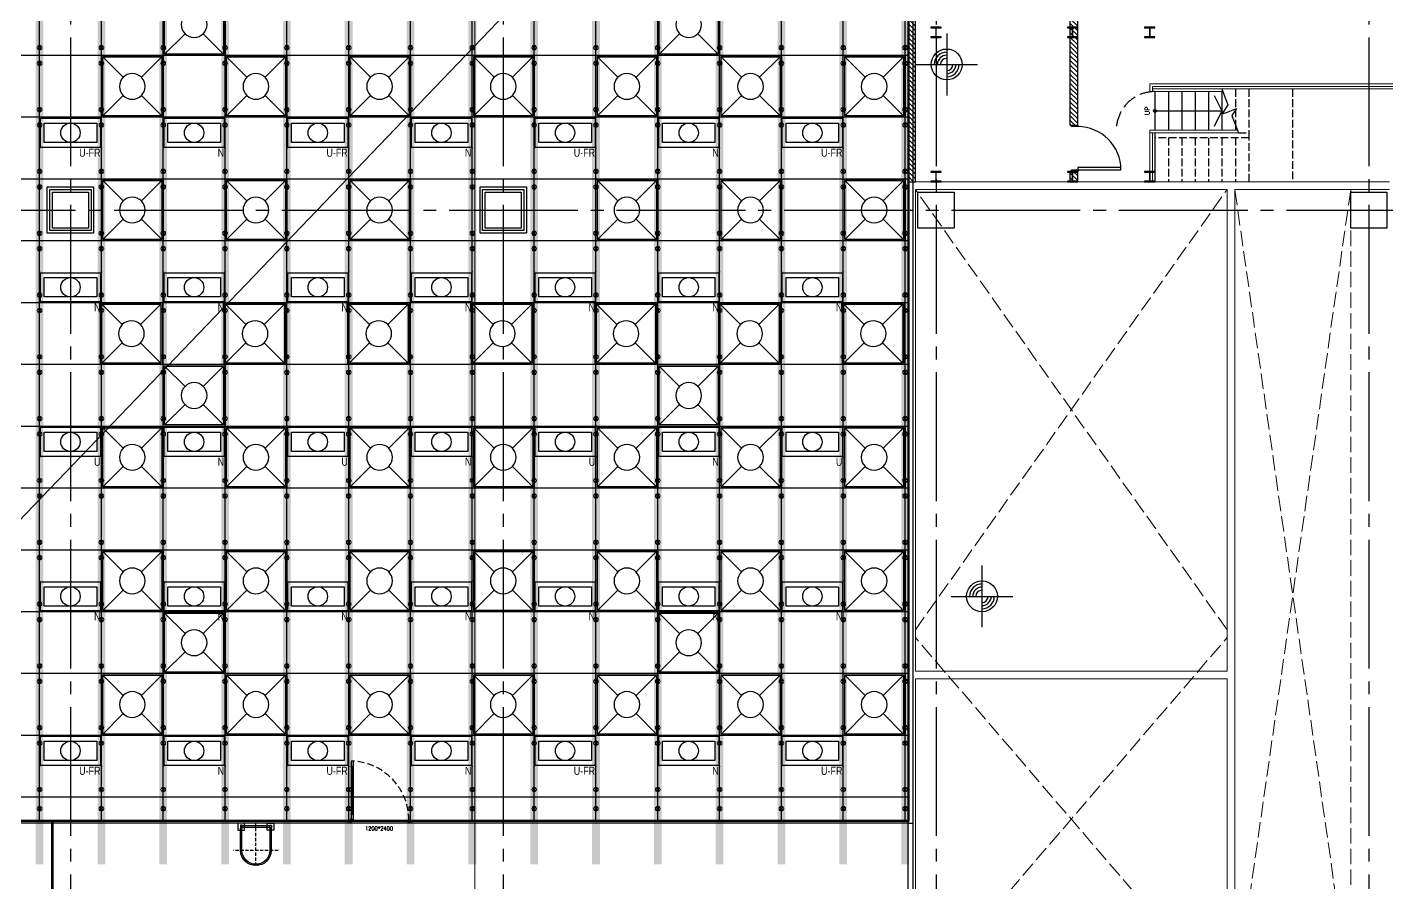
# Model space of a CAD drawing. Header units: millimetres. Extents: x -17313 to 27370, y -1010 to 13584.
# Drawn here: x 15036 to 17675, y 194 to 1855 of the extents above; entities that cross this region are included whole.
import ezdxf
from ezdxf.enums import TextEntityAlignment as Align

# ---------------------------------------------------------------- set-up
doc = ezdxf.new("R2010")
doc.units = ezdxf.units.MM
doc.header["$LTSCALE"] = 100
for name, pattern in [('188K-SM-03-F10-ARCH-PA-Y2257103$0$18P6-SM-03-C40-ARCH-PA-Y2211058$0$DASHED', [19.05, 12.7, -6.35]), ('188K-SM-03-F10-ARCH-PA-Y2257103$0$AP5A-SM-03-F20-ARCH-PA-Y2230801+Y2230803$0$ALL-PA-TXT-Y2221201$0$DASHED', [19.05, 12.7, -6.35]), ('X-S-FAB-L10$0$COL-CEN-LIN', [3.25, 2.5, -0.25, 0.25, -0.25]), ('X-S-FAB-L10$0$HIDDEN', [0.4, 0.3, -0.1])]:
    doc.linetypes.add(name, pattern=pattern)
for name, color, linetype in [('0-XREF', 7, 'Continuous'), ('188K-SM-03-F10-ARCH-CEIL-Y2257103$0$K-CEIL-4.2', 8, 'Continuous'), ('188K-SM-03-F10-ARCH-CEIL-Y2257103$0$K-CEIL-4.2-AREA', 8, 'Continuous'), ('188K-SM-03-F10-ARCH-CEIL-Y2257103$0$K-鋼構', 121, 'Continuous'), ('188K-SM-03-F10-ARCH-PA-Y2257103$0$K-Divider-7.5', 53, 'Continuous'), ('188K-SM-03-F10-ARCH-PA-Y2257103$0$K-Door', 53, 'Continuous'), ('188K-SM-03-F10-ARCH-PA-Y2257103$0$K-P-LAD-420', 53, 'Continuous'), ('188K-SM-03-F10-ARCH-PA-Y2257103$0$K-P1S-4.2-單抗', 53, 'Continuous'), ('188K-SM-03-F10-ARCH-PA-Y2257103$0$K-岩棉 2hr 7.5-單抗', 53, 'Continuous'), ('188K-SM-03-F10-ARCH-PA-Y2257103$0$K-岩棉 2hr 7.5-非抗', 53, 'Continuous'), ('188K-SM-06-F10-ELEC-LIGHT-Y2257103$0$E-LIGHT(W)-N', 8, 'Continuous'), ('188K-SM-06-F10-ELEC-LIGHT-Y2257103$0$E-LIGHT(W)-U FR', 8, 'Continuous'), ('188K-SM-06-F10-ELEC-LIGHT-Y2257103$0$E-LIGHT(W)-U XLPE', 8, 'Continuous'), ('188K-SM-06-F10-HVAC-FFU-Y2257103$0$AC-FFU-ULPA', 4, 'Continuous'), ('X-S-FAB-L10$0$0-arr', 8, 'Continuous'), ('X-S-FAB-L10$0$0-DIM-INT', 8, 'Continuous'), ('X-S-FAB-L10$0$0-DIM-TXT', 8, 'Continuous'), ('X-S-FAB-L10$0$12', 8, 'Continuous'), ('X-S-FAB-L10$0$A-WALL-IN', 8, 'Continuous'), ('X-S-FAB-L10$0$BLOCK', 8, 'Continuous'), ('X-S-FAB-L10$0$CCL', 8, 'X-S-FAB-L10$0$COL-CEN-LIN'), ('X-S-FAB-L10$0$COL-S', 8, 'Continuous'), ('X-S-FAB-L10$0$DW_Frame', 8, 'Continuous'), ('X-S-FAB-L10$0$HID', 8, 'X-S-FAB-L10$0$HIDDEN'), ('X-S-FAB-L10$0$HR', 8, 'Continuous'), ('X-S-FAB-L10$0$OPEN', 8, 'Continuous'), ('X-S-FAB-L10$0$S-FNDN', 8, 'Continuous'), ('X-S-FAB-L10$0$S-鋼柱', 1, 'Continuous'), ('X-S-FAB-L10$0$ST', 8, 'Continuous'), ('X-S-FAB-L10$0$TXT', 8, 'Continuous'), ('X-S-FAB-L10$0$WALL_188K_IN', 8, 'Continuous')]:
    doc.layers.add(name, color=color, linetype=linetype)
doc.layers.add('188K-SM-03-F10-ARCH-CEIL-Y2257103$0$K-吊點-標準', color=8, linetype='Continuous', lineweight=9)
doc.layers.add('188K-SM-06-F10-ELEC-LIGHT-Y2257103$0$Defpoints-CAS', color=8, linetype='Continuous', plot=False)
doc.styles.add('188K-SM-03-F10-ARCH-PA-Y2257103$0$AP5A-SM-03-F20-ARCH-PA-Y2230801+Y2230803$0$ALL-PA-TXT-Y2221201$0$Standard', font='txt.shx', dxfattribs={"bigfont": 'chineset.shx'})
doc.styles.add('188K-SM-06-F10-ELEC-LIGHT-Y2257103$0$Standard', font='arial.ttf')
doc.styles.add('X-S-FAB-L10$0$CHINA', font='simplex.shx', dxfattribs={"width": 0.75, "bigfont": 'chineset.shx'})
doc.styles.add('X-S-FAB-L10$0$Standard', font='', dxfattribs={"width": 0.8})
doc.styles.add('X-S-FAB-L10$0$TG_NOTE_TEXT', font='simplex.shx', dxfattribs={"width": 0.75, "bigfont": 'chineset.shx'})
doc.styles.get('X-S-FAB-L10$0$Standard').set_extended_font_data('Microsoft JhengHei')

# ---------------------------------------------------------------- blocks, each defined once
blk = doc.blocks.new('188K-SM-06-F10-HVAC-FFU-Y2257103$0$H-FU-U-12x12')
for p, q in [((423, 777), (28, 1172)), ((777, 777), (1172, 1172)), ((28, 28), (423, 423)), ((1172, 28), (777, 423))]:
    blk.add_line(p, q)
blk.add_lwpolyline([(1172, 28), (1172, 1172), (28, 1172), (28, 28)], close=True)
blk.add_circle((600, 600), 250)
at = {"layer": 'DefPoints'}
blk.add_lwpolyline([(1200, 1200), (0, 1200), (0, 0), (1200, 0)], close=True, dxfattribs=at)
blk = doc.blocks.new('188K-SM-06-F10-HVAC-FFU-Y2257103')
at = {"layer": '188K-SM-06-F10-HVAC-FFU-Y2257103$0$AC-FFU-ULPA', "xscale": -0.09999999999999432, "yscale": 0.09999999999999432, "zscale": 0.09999999999999432}
for p in [(15420, 1800), (16380, 1800), (15300, 1680), (15540, 1680), (15780, 1680), (16020, 1680), (16260, 1680), (16500, 1680), (16740, 1680), (15300, 1440), (15540, 1440), (15780, 1440), (16260, 1440), (16500, 1440), (16740, 1440), (15298.3, 1200), (15538.3, 1200), (15778.3, 1200), (16018.3, 1200), (16258.3, 1200), (16498.3, 1200), (16738.3, 1200), (15420, 1080), (16380, 1080), (15300, 960), (15540, 960), (15780, 960), (16020, 960), (16260, 960), (16500, 960), (16740, 960), (15300, 720), (15540, 720), (15780, 720), (16020, 720), (16260, 720), (16500, 720), (16740, 720), (15420, 600), (16380, 600), (15300, 480), (15540, 480), (15780, 480), (16020, 480), (16260, 480), (16500, 480), (16740, 480)]:
    blk.add_blockref('188K-SM-06-F10-HVAC-FFU-Y2257103$0$H-FU-U-12x12', p, dxfattribs=at)
blk = doc.blocks.new('X-S-FAB-L10$0$FAB2-L05')
at = {"layer": 'X-S-FAB-L10$0$CCL'}
for p, q in [((-11040, 11005), (-11040, 0)), ((-10200, 11005), (-10200, 0)), ((-9360, 11005), (-9360, 0)), ((-8520, 11005), (-8520, 0)), ((-26880, 2220), (1210, 2220))]:
    blk.add_line(p, q, dxfattribs=at)
at = {"layer": 'X-S-FAB-L10$0$COL-S'}
for points in [[(-11075, 2255), (-11005, 2255), (-11005, 2185), (-11075, 2185)], [(-10235, 2255), (-10165, 2255), (-10165, 2185), (-10235, 2185)], [(-9395, 2255), (-9325, 2255), (-9325, 2185), (-9395, 2185)], [(-8555, 2255), (-8485, 2255), (-8485, 2185), (-8555, 2185)]]:
    blk.add_lwpolyline(points, close=True, dxfattribs=at)
blk = doc.blocks.new('X-S-FAB-L10')
at = {"layer": 'X-S-FAB-L10$0$WALL_188K_IN'}
h = blk.add_hatch(dxfattribs=at)
h.set_pattern_fill('LINE', color=256, scale=2, angle=135)
h.set_pattern_definition([(135, (16760, 1946.6165), (-4.49013, -4.49013), [])])
h.paths.add_polyline_path([(16760, 1555), (16760, 2045), (16745, 2045), (16745, 1555)])
h = blk.add_hatch(dxfattribs=at)
h.set_pattern_fill('LINE', color=256, scale=2, angle=135)
h.set_pattern_definition([(135, (17075, 1946.6165), (-4.49013, -4.49013), [])])
h.paths.add_polyline_path([(17075, 1665), (17075, 2045), (17060, 2045), (17060, 1665)])
h = blk.add_hatch(dxfattribs=at)
h.set_pattern_fill('LINE', color=256, scale=2, angle=135)
h.set_pattern_definition([(135, (17075, 1476.6165), (-4.49013, -4.49013), [])])
h.paths.add_polyline_path([(17075, 1555), (17075, 1575), (17060, 1575), (17060, 1555)])
for p, q in [((17060, 1665), (17075, 1665)), ((17060, 1575), (17075, 1575))]:
    blk.add_line(p, q)
blk.add_lwpolyline([(17355, 1735), (17366.676, 1704.012), (17355.658, 1686.715), (17363.522, 1689.678), (17382.933, 1696.992), (17374.441, 1683.45, 0.2342564), (17374.438, 1683.415), (17387.029, 1650)], format="xyb")
blk.add_lwpolyline([(17075, 1578), (17159, 1578), (17159, 1582.375), (17075, 1582.375)], close=True)
blk.add_arc((17075, 1578), 84, 0, 90)
at = {"layer": 'DefPoints'}
blk.add_lwpolyline([(16745, -35), (15995, -35), (15995, 35), (15925, 35), (15925, -35), (15155, -35), (15155, 35), (15085, 35), (15085, -35), (15155, -35), (15155, -250), (13920, -250), (19914.055, 6000), (21180, 7320), (21180, 5520), (23465, 5520), (23485, 3587.5), (24315, 3587.5), (24315, 1870), (17075, 1870), (17075, 2060), (16745, 2060), (16745, -21.034)], close=True, dxfattribs=at)
at = {"layer": 'X-S-FAB-L10$0$0-arr'}
for p, q in [((17340, 1722.5), (17355, 1692.5)), ((17355, 1692.5), (17340, 1662.5))]:
    blk.add_line(p, q, dxfattribs=at)
blk.add_circle((17225, 1692.5), 3, dxfattribs=at)
at = {"layer": 'X-S-FAB-L10$0$0-DIM-INT'}
for p, q in [((16820.742, 1842.652), (16820.742, 1722.652)), ((16760.742, 1782.652), (16880.742, 1782.652)), ((16889.179, 810), (16889.179, 690)), ((16829.179, 750), (16949.179, 750))]:
    blk.add_line(p, q, dxfattribs=at)
for centre in [(16820.742, 1782.652), (16889.179, 750)]:
    blk.add_circle(centre, 30, dxfattribs=at)
for centre, radius, start, end in [((16820.742, 1782.652), 24, 90, 180), ((16820.742, 1782.652), 18, 90, 180), ((16820.742, 1782.652), 12, 90, 180), ((16820.742, 1782.652), 24, 270, 0), ((16820.742, 1782.652), 18, 270, 0), ((16820.742, 1782.652), 12, 270, 0), ((16889.179, 750), 24, 90, 180), ((16889.179, 750), 18, 90, 180), ((16889.179, 750), 12, 90, 180), ((16889.179, 750), 24, 270, 0), ((16889.179, 750), 18, 270, 0), ((16889.179, 750), 12, 270, 0)]:
    blk.add_arc(centre, radius, start, end, dxfattribs=at)
at = {"layer": 'X-S-FAB-L10$0$12'}
blk.add_line((17225, 1692.5), (17355, 1692.5), dxfattribs=at)
at = {"layer": 'X-S-FAB-L10$0$A-WALL-IN', "lineweight": 0}
for p, q in [((16745, 1555), (16760, 1555)), ((16745, 1555), (16745, -44)), ((17680, 1555), (16760, 1555)), ((16760, 605), (16760, 1540)), ((16760, 1540), (17365, 1540)), ((17365, 1540), (17365, 605)), ((17380, -44), (17380, 1540)), ((17380, 1540), (17680, 1540)), ((17365, 605), (16760, 605)), ((16760, -44), (16760, 590)), ((16760, 590), (17365, 590)), ((17365, 590), (17365, -44))]:
    blk.add_line(p, q, dxfattribs=at)
at = {"layer": 'X-S-FAB-L10$0$COL-S'}
for p, q in [((15085, 1535), (15155, 1535)), ((15085, 1465), (15085, 1535)), ((15155, 1535), (15155, 1465)), ((15925, 1535), (15995, 1535)), ((15925, 1465), (15925, 1535)), ((15995, 1535), (15995, 1465)), ((16765, 1535), (16835, 1535)), ((16765, 1465), (16765, 1535)), ((16835, 1535), (16835, 1465)), ((17605, 1535), (17675, 1535)), ((17605, 1465), (17605, 1535)), ((17675, 1535), (17675, 1465)), ((15155, 1465), (15085, 1465)), ((15995, 1465), (15925, 1465)), ((16835, 1465), (16765, 1465)), ((17675, 1465), (17605, 1465))]:
    blk.add_line(p, q, dxfattribs=at)
at = {"layer": 'X-S-FAB-L10$0$DW_Frame'}
for points in [[(17075, 1665), (17075, 1662), (17063, 1662), (17063, 1665)], [(17063, 1575), (17063, 1578), (17075, 1578), (17075, 1575)]]:
    blk.add_lwpolyline(points, dxfattribs=at)
at = {"layer": 'X-S-FAB-L10$0$HID'}
blk.add_arc((17225, 1655), 75, 90, 180, dxfattribs=at)
at = {"layer": 'X-S-FAB-L10$0$HR', "lineweight": 0}
for p, q in [((17215, 1745), (20975, 1745)), ((17215, 1730), (17215, 1745)), ((17215, 1730), (17356.884, 1730)), ((17220, 1740), (20975, 1740)), ((17220, 1730), (17220, 1740)), ((17220, 1735), (17355, 1735)), ((17385.145, 1655), (17215, 1655)), ((17215, 1655), (17215, 1555)), ((17387.029, 1650), (17215, 1650)), ((17220, 1650), (17220, 1555))]:
    blk.add_line(p, q, dxfattribs=at)
at = {"layer": 'X-S-FAB-L10$0$OPEN', "linetype": 'X-S-FAB-L10$0$HIDDEN', "lineweight": 0}
for p, q in [((16760, 685), (17365, 1540)), ((17365, 685), (16760, 1540)), ((17380, -35), (17380, 1540)), ((17380, 1540), (17605, 1540)), ((17380, -35), (17605, 1540)), ((17605, -35), (17380, 1540)), ((17605, 1540), (17605, -35)), ((16760, -35), (17365, 670)), ((17365, -35), (16760, 670))]:
    blk.add_line(p, q, dxfattribs=at)
at = {"layer": 'X-S-FAB-L10$0$S-FNDN', "lineweight": 0, "flags": 128}
blk.add_lwpolyline([(11070, 4530), (11935, 4530), (11935, -55), (12665, -55), (12665, -270), (15175, -270), (15175, -55), (15905, -55), (15905, 4530), (16672.5, 4530), (16672.5, 5003), (15905, 5003), (15905, 9055), (11935, 9055), (11935, 5003), (11070, 5003)], close=True, dxfattribs=at)
at = {"layer": 'X-S-FAB-L10$0$S-鋼柱'}
for p, q in [((16810, 1855), (16790, 1855)), ((16790, 1855), (16790, 1853.8)), ((16790, 1853.8), (16798.8, 1853.8)), ((16799.6, 1853), (16799.6, 1837)), ((16800.4, 1837), (16800.4, 1853)), ((16801.2, 1853.8), (16810, 1853.8)), ((16810, 1853.8), (16810, 1855)), ((17075, 1855), (17055, 1855)), ((17055, 1855), (17055, 1853.8)), ((17055, 1853.8), (17063.8, 1853.8)), ((17064.6, 1853), (17064.6, 1837)), ((17065.4, 1837), (17065.4, 1853)), ((17066.2, 1853.8), (17075, 1853.8)), ((17075, 1853.8), (17075, 1855)), ((17225, 1855), (17205, 1855)), ((17205, 1855), (17205, 1853.8)), ((17205, 1853.8), (17213.8, 1853.8)), ((17214.6, 1853), (17214.6, 1837)), ((17215.4, 1837), (17215.4, 1853)), ((17216.2, 1853.8), (17225, 1853.8)), ((17225, 1853.8), (17225, 1855)), ((16798.8, 1836.2), (16790, 1836.2)), ((16790, 1836.2), (16790, 1835)), ((16790, 1835), (16810, 1835)), ((16810, 1836.2), (16801.2, 1836.2)), ((16810, 1835), (16810, 1836.2)), ((17063.8, 1836.2), (17055, 1836.2)), ((17055, 1836.2), (17055, 1835)), ((17055, 1835), (17075, 1835)), ((17075, 1836.2), (17066.2, 1836.2)), ((17075, 1835), (17075, 1836.2)), ((17213.8, 1836.2), (17205, 1836.2)), ((17205, 1836.2), (17205, 1835)), ((17205, 1835), (17225, 1835)), ((17225, 1836.2), (17216.2, 1836.2)), ((17225, 1835), (17225, 1836.2)), ((16810, 1575), (16790, 1575)), ((16790, 1575), (16790, 1573.8)), ((16790, 1573.8), (16798.8, 1573.8)), ((16799.6, 1573), (16799.6, 1557)), ((16800.4, 1557), (16800.4, 1573)), ((16801.2, 1573.8), (16810, 1573.8)), ((16810, 1573.8), (16810, 1575)), ((17075, 1575), (17055, 1575)), ((17055, 1575), (17055, 1573.8)), ((17055, 1573.8), (17063.8, 1573.8)), ((17064.6, 1573), (17064.6, 1557)), ((17065.4, 1557), (17065.4, 1573)), ((17066.2, 1573.8), (17075, 1573.8)), ((17075, 1573.8), (17075, 1575)), ((17225, 1575), (17205, 1575)), ((17205, 1575), (17205, 1573.8)), ((17205, 1573.8), (17213.8, 1573.8)), ((17214.6, 1573), (17214.6, 1557)), ((17215.4, 1557), (17215.4, 1573)), ((17216.2, 1573.8), (17225, 1573.8)), ((17225, 1573.8), (17225, 1575)), ((16798.8, 1556.2), (16790, 1556.2)), ((16790, 1556.2), (16790, 1555)), ((16790, 1555), (16810, 1555)), ((16810, 1556.2), (16801.2, 1556.2)), ((16810, 1555), (16810, 1556.2)), ((17063.8, 1556.2), (17055, 1556.2)), ((17055, 1556.2), (17055, 1555)), ((17055, 1555), (17075, 1555)), ((17075, 1556.2), (17066.2, 1556.2)), ((17075, 1555), (17075, 1556.2)), ((17213.8, 1556.2), (17205, 1556.2)), ((17205, 1556.2), (17205, 1555)), ((17205, 1555), (17225, 1555)), ((17225, 1556.2), (17216.2, 1556.2)), ((17225, 1555), (17225, 1556.2))]:
    blk.add_line(p, q, dxfattribs=at)
for centre, start, end in [((16798.8, 1853), 360, 90), ((16801.2, 1853), 90, 180), ((17063.8, 1853), 360, 90), ((17066.2, 1853), 90, 180), ((17213.8, 1853), 360, 90), ((17216.2, 1853), 90, 180), ((16798.8, 1837), 270, 0), ((16801.2, 1837), 180, 270), ((17063.8, 1837), 270, 0), ((17066.2, 1837), 180, 270), ((17213.8, 1837), 270, 0), ((17216.2, 1837), 180, 270), ((16798.8, 1573), 360, 90), ((16801.2, 1573), 90, 180), ((17063.8, 1573), 360, 90), ((17066.2, 1573), 90, 180), ((17213.8, 1573), 360, 90), ((17216.2, 1573), 90, 180), ((16798.8, 1557), 270, 0), ((16801.2, 1557), 180, 270), ((17063.8, 1557), 270, 0), ((17066.2, 1557), 180, 270), ((17213.8, 1557), 270, 0), ((17216.2, 1557), 180, 270)]:
    blk.add_arc(centre, 0.8, start, end, dxfattribs=at)
at = {"layer": 'X-S-FAB-L10$0$ST'}
for p, q in [((17225, 1730), (17225, 1655)), ((17251, 1730), (17251, 1655)), ((17277, 1730), (17277, 1655)), ((17303, 1730), (17303, 1655)), ((17329, 1730), (17329, 1655)), ((17355, 1730), (17355, 1655)), ((17381, 1666), (17381, 1655)), ((17225, 1650), (17225, 1555))]:
    blk.add_line(p, q, dxfattribs=at)
at = {"layer": 'X-S-FAB-L10$0$ST', "lineweight": 0}
blk.add_line((17355, 1735), (20965, 1735), dxfattribs=at)
at = {"layer": 'X-S-FAB-L10$0$ST', "linetype": 'X-S-FAB-L10$0$HIDDEN', "ltscale": 0.5}
for p, q in [((17381, 1735), (17381, 1666)), ((17407, 1735), (17407, 1650)), ((17492, 1735), (17492, 1555)), ((17407, 1640), (17225, 1640)), ((17225, 1640), (17225, 1555)), ((17251, 1640), (17251, 1555)), ((17277, 1640), (17277, 1555)), ((17303, 1640), (17303, 1555)), ((17329, 1640), (17329, 1555)), ((17355, 1640), (17355, 1555)), ((17381, 1640), (17381, 1555)), ((17387.029, 1650), (17407, 1650)), ((17407, 1650), (17407, 1555))]:
    blk.add_line(p, q, dxfattribs=at)
at = {"layer": 'X-S-FAB-L10$0$WALL_188K_IN'}
for points in [[(16760, 1555), (16760, 2045), (16745, 2045), (16745, 1555)], [(17075, 1665), (17075, 2045), (17060, 2045), (17060, 1665)], [(17075, 1555), (17075, 1575), (17060, 1575), (17060, 1555)]]:
    blk.add_lwpolyline(points, close=True, dxfattribs=at)
at = {"layer": 'X-S-FAB-L10$0$BLOCK'}
blk.add_blockref('X-S-FAB-L10$0$FAB2-L05', (26160, -720), dxfattribs=at)
at = {"style": 'X-S-FAB-L10$0$TG_NOTE_TEXT', "width": 0.5, "flags": 1}
for p in [(7463.301, 9020), (18268.251, 8649), (11197.77, 4800.167), (16485.801, 4800.167), (25420.27, 2635), (13360, 320.001, 0), (7463.301, -33.333)]:
    blk.add_attdef('WH', text='', height=20, dxfattribs=at).set_placement(p, align=Align.BOTTOM_LEFT)
at = {"width": 0.5}
for style, p in [('X-S-FAB-L10$0$TG_NOTE_TEXT', (7585, 9020)), ('X-S-FAB-L10$0$TG_NOTE_TEXT', (18389.95, 8649)), ('X-S-FAB-L10$0$TG_NOTE_TEXT', (11117.5, 4813.5)), ('X-S-FAB-L10$0$TG_NOTE_TEXT', (16607.5, 4813.5)), ('X-S-FAB-L10$0$TG_NOTE_TEXT', (25350, 2635)), ('X-S-FAB-L10$0$Standard', (13129.375, 325.001, 0)), ('X-S-FAB-L10$0$TG_NOTE_TEXT', (7585, -20))]:
    blk.add_attdef('DESC', text='', height=10, dxfattribs=dict(at, style=style)).set_placement(p, align=Align.BOTTOM_LEFT)
for tag, style, p in [('TYPE', 'X-S-FAB-L10$0$TG_NOTE_TEXT', (7619.286, 9020)), ('NO', 'X-S-FAB-L10$0$TG_NOTE_TEXT', (7650.095, 9020)), ('TYPE', 'X-S-FAB-L10$0$TG_NOTE_TEXT', (18424.236, 8649)), ('NO', 'X-S-FAB-L10$0$TG_NOTE_TEXT', (18455.045, 8649)), ('NO', 'X-S-FAB-L10$0$TG_NOTE_TEXT', (11088.595, 4813.5)), ('TYPE', 'X-S-FAB-L10$0$TG_NOTE_TEXT', (11151.786, 4813.5)), ('TYPE', 'X-S-FAB-L10$0$TG_NOTE_TEXT', (16641.786, 4813.5)), ('NO', 'X-S-FAB-L10$0$TG_NOTE_TEXT', (16672.595, 4813.5)), ('NO', 'X-S-FAB-L10$0$TG_NOTE_TEXT', (25313, 2635)), ('TYPE', 'X-S-FAB-L10$0$TG_NOTE_TEXT', (25350, 2635)), ('NO', 'X-S-FAB-L10$0$Standard', (13100, 320.001, 0)), ('TYPE', 'X-S-FAB-L10$0$Standard', (13129.375, 320.001, 0)), ('TYPE', 'X-S-FAB-L10$0$TG_NOTE_TEXT', (7619.286, -20)), ('NO', 'X-S-FAB-L10$0$TG_NOTE_TEXT', (7650.095, -20))]:
    blk.add_attdef(tag, text='', height=10, dxfattribs=dict(at, style=style)).set_placement(p, align=Align.BOTTOM_RIGHT)
at = {"style": 'X-S-FAB-L10$0$TG_NOTE_TEXT', "width": 0.5, "flags": 1}
for rotation, p in [(180, (43, 7480)), (180, (943, 7480)), (90, (24310, 3717.77)), (270, (17080, 1711.699))]:
    blk.add_attdef('WH', text='', height=20, rotation=rotation, dxfattribs=at).set_placement(p, align=Align.BOTTOM_LEFT)
at = {"width": 0.5}
for rotation, style, p in [(180, 'X-S-FAB-L10$0$Standard', (317.625, 7480)), (180, 'X-S-FAB-L10$0$Standard', (1217.625, 7480)), (90, 'X-S-FAB-L10$0$TG_NOTE_TEXT', (24310, 3647.5)), (270, 'X-S-FAB-L10$0$TG_NOTE_TEXT', (17080, 1605))]:
    blk.add_attdef('DESC', text='', height=10, rotation=rotation, dxfattribs=dict(at, style=style)).set_placement(p, align=Align.BOTTOM_LEFT)
for tag, rotation, style, p in [('TYPE', 180, 'X-S-FAB-L10$0$Standard', (317.625, 7480)), ('NO', 180, 'X-S-FAB-L10$0$Standard', (347, 7480)), ('TYPE', 180, 'X-S-FAB-L10$0$Standard', (1217.625, 7480)), ('NO', 180, 'X-S-FAB-L10$0$Standard', (1247, 7480)), ('TYPE', 90, 'X-S-FAB-L10$0$TG_NOTE_TEXT', (24310, 3647.5)), ('NO', 90, 'X-S-FAB-L10$0$TG_NOTE_TEXT', (24310, 3610.5)), ('TYPE', 270, 'X-S-FAB-L10$0$TG_NOTE_TEXT', (17080, 1605)), ('NO', 270, 'X-S-FAB-L10$0$TG_NOTE_TEXT', (17080, 1573))]:
    blk.add_attdef(tag, text='', height=10, rotation=rotation, dxfattribs=dict(at, style=style)).set_placement(p, align=Align.BOTTOM_RIGHT)
at = {"layer": 'X-S-FAB-L10$0$0-DIM-TXT', "style": 'X-S-FAB-L10$0$CHINA', "width": 0.75}
for p in [(667.414, 7855.1, -2689.4), (22627.353, 6728.814), (25644.722, 6728.814), (24778.787, 5569.051), (1118.252, 4980), (417.801, 4594.623), (23874.84, 4355), (22927.43, 4330.122), (23749.869, 3901.367), (417.801, 3765.236), (1118.252, 3730), (417.801, 3115.79), (536.882, 2227.832), (16908.994, 1782.652), (888.445, 880.466), (16977.43, 750), (18878.841, 750), (25641.221, 553.233), (21364.03, 526.894)]:
    blk.add_attdef('HIG', text='', height=80, dxfattribs=at).set_placement(p, align=Align.MIDDLE_LEFT)
at = {"layer": 'X-S-FAB-L10$0$TXT', "style": 'X-S-FAB-L10$0$CHINA'}
blk.add_text('UP', height=9, rotation=90, dxfattribs=at).set_placement((17210, 1692.5, 0), align=Align.MIDDLE_CENTER)
blk = doc.blocks.new('188K-SM-03-F10-ARCH-CEIL-Y2257103$0$A$C2CA95053')
h = blk.add_hatch(color=256)
edge = h.paths.add_edge_path()
edge.add_arc((0, 0), 0.5, 0, 360)
for p, q in [((3.2, 3.2), (-3.2, -3.2)), ((3.2, -3.2), (-3.2, 3.2))]:
    blk.add_line(p, q)
blk.add_lwpolyline([(-1.6, 2.5), (-1.6, -2.5), (1.6, -2.5), (1.6, 2.5)], close=True)
for radius in [4.5, 0.5]:
    blk.add_circle((0, 0), radius)
blk = doc.blocks.new('188K-SM-03-F10-ARCH-CEIL-Y2257103$0$天花板吊點-附調整片 - 3_8_螺桿吊架 100 mm 高調整片-V1-1FL')
blk.add_blockref('188K-SM-03-F10-ARCH-CEIL-Y2257103$0$A$C2CA95053', (0, 0))
blk = doc.blocks.new('188K-SM-03-F10-ARCH-CEIL-Y2257103')
at = {"layer": '188K-SM-03-F10-ARCH-CEIL-Y2257103$0$K-CEIL-4.2'}
for p, q in [((15060, 312.7), (15060, 8632.2)), ((15180, 312.7), (15180, 8632.2)), ((15300, 312.7), (15300, 8632.2)), ((15420, 312.7), (15420, 8632.2)), ((15540, 312.7), (15540, 8632.2)), ((15660, 312.7), (15660, 8632.2)), ((15780, 312.7), (15780, 8632.2)), ((15900, 312.7), (15900, 8632.2)), ((16740, 312.7), (16740, 8632.2)), ((16020, 312.7), (16020, 4517.5)), ((16140, 312.7), (16140, 4517.5)), ((16260, 312.7), (16260, 4517.5)), ((16380, 312.7), (16380, 4517.5)), ((16500, 312.7), (16500, 4517.5)), ((16620, 312.7), (16620, 4517.5)), ((16747.2, 1800), (1847.7, 1800)), ((16747.2, 1680), (1847.7, 1680)), ((16747.2, 1560), (1847.7, 1560)), ((16747.2, 1440), (1847.7, 1440)), ((16747.2, 1320), (1847.7, 1320)), ((16747.2, 1200), (1847.7, 1200)), ((16747.2, 1080), (1847.7, 1080)), ((16747.2, 960), (1847.7, 960)), ((16747.2, 840), (1847.7, 840)), ((16747.2, 720), (1847.7, 720)), ((16747.2, 600), (1847.7, 600)), ((16747.2, 480), (1847.7, 480)), ((16747.2, 360), (1847.7, 360))]:
    blk.add_line(p, q, dxfattribs=at)
at = {"layer": '188K-SM-03-F10-ARCH-CEIL-Y2257103$0$K-CEIL-4.2-AREA', "elevation": 0}
blk.add_lwpolyline([(19317.2, 8592.2), (19317.2, 7537.7), (19282.2, 7537.7), (19282.2, 7462.2), (19317.2, 7462.2), (19317.2, 7317.2), (21180, 7317.2), (21180, 5952.2), (24297.2, 5952.2), (24297.2, 5582.7), (23572.2, 5582.7), (23572.2, 5037.7), (23502.2, 5037.7), (23502.2, 4552.7), (23467.2, 4552.7), (23467.2, 3569.7), (24297.2, 3569.7), (24297.2, 2067.7), (16747.2, 2067.7), (16747.2, 312.7), (14882.2, 312.7)], dxfattribs=at)
at = {"layer": '188K-SM-03-F10-ARCH-CEIL-Y2257103$0$K-CEIL-4.2-AREA'}
for points in [[(15085, 1535), (15155, 1535), (15155, 1465), (15085, 1465)], [(15925, 1535), (15995, 1535), (15995, 1465), (15925, 1465)]]:
    blk.add_lwpolyline(points, close=True, dxfattribs=at)
at = {"layer": '188K-SM-03-F10-ARCH-CEIL-Y2257103$0$K-鋼構', "const_width": 15, "elevation": 0}
for points in [[(15180, 9007.5), (15180, 230)], [(15300, 9007.5), (15300, 230)], [(15420, 9007.5), (15420, 230)], [(15060, 8769.9), (15060, 230)], [(15540, 8769.9), (15540, 230)], [(15660, 8769.9), (15660, 230)], [(15780, 8769.9), (15780, 230)], [(15900, 8769.9), (15900, 230)], [(16740, 8769.9), (16740, 230)], [(16020, 4517.5), (16020, 230)], [(16140, 4517.5), (16140, 230)], [(16260, 4517.5), (16260, 230)], [(16380, 4517.5), (16380, 230)], [(16500, 4517.5), (16500, 230)], [(16620, 4517.5), (16620, 230)]]:
    blk.add_lwpolyline(points, dxfattribs=at)
at = {"layer": '188K-SM-03-F10-ARCH-CEIL-Y2257103$0$K-吊點-標準', "color": 170, "lineweight": 18, "rotation": 179.9999999999997}
for p in [(15060, 1815), (15180, 1815), (15300, 1815), (15420, 1815), (15540, 1815), (15660, 1815), (15780, 1815), (15900, 1815), (16020, 1815), (16140, 1815), (16260, 1815), (16380, 1815), (16500, 1815), (16620, 1815), (16740, 1815), (15060, 1785), (15180, 1785), (15300, 1785), (15420, 1785), (15540, 1785), (15660, 1785), (15780, 1785), (15900, 1785), (16020, 1785), (16140, 1785), (16260, 1785), (16380, 1785), (16500, 1785), (16620, 1785), (16740, 1785), (15060, 1695), (15180, 1695), (15300, 1695), (15420, 1695), (15540, 1695), (15660, 1695), (15780, 1695), (15900, 1695), (16020, 1695), (16140, 1695), (16260, 1695), (16380, 1695), (16500, 1695), (16620, 1695), (16740, 1695), (15060, 1665), (15180, 1665), (15300, 1665), (15420, 1665), (15540, 1665), (15660, 1665), (15780, 1665), (15900, 1665), (16020, 1665), (16140, 1665), (16260, 1665), (16380, 1665), (16500, 1665), (16620, 1665), (16740, 1665), (15060, 1575), (15180, 1575), (15300, 1575), (15420, 1575), (15540, 1575), (15660, 1575), (15780, 1575), (15900, 1575), (16020, 1575), (16140, 1575), (16260, 1575), (16380, 1575), (16500, 1575), (16620, 1575), (16740, 1575), (15060, 1545), (15180, 1545), (15300, 1545), (15420, 1545), (15540, 1545), (15660, 1545), (15780, 1545), (15900, 1545), (16020, 1545), (16140, 1545), (16260, 1545), (16380, 1545), (16500, 1545), (16620, 1545), (16740, 1545), (15060, 1455), (15180, 1455), (15300, 1455), (15420, 1455), (15540, 1455), (15660, 1455), (15780, 1455), (15900, 1455), (16020, 1455), (16140, 1455), (16260, 1455), (16380, 1455), (16500, 1455), (16620, 1455), (16740, 1455), (15060, 1425), (15180, 1425), (15300, 1425), (15420, 1425), (15540, 1425), (15660, 1425), (15780, 1425), (15900, 1425), (16020, 1425), (16140, 1425), (16260, 1425), (16380, 1425), (16500, 1425), (16620, 1425), (16740, 1425), (15060, 1335), (15180, 1335), (15300, 1335), (15420, 1335), (15540, 1335), (15660, 1335), (15780, 1335), (15900, 1335), (16020, 1335), (16140, 1335), (16260, 1335), (16380, 1335), (16500, 1335), (16620, 1335), (16740, 1335), (15060, 1305), (15180, 1305), (15300, 1305), (15420, 1305), (15540, 1305), (15660, 1305), (15780, 1305), (15900, 1305), (16020, 1305), (16140, 1305), (16260, 1305), (16380, 1305), (16500, 1305), (16620, 1305), (16740, 1305), (15060, 1215), (15180, 1215), (15300, 1215), (15420, 1215), (15540, 1215), (15660, 1215), (15780, 1215), (15900, 1215), (16020, 1215), (16140, 1215), (16260, 1215), (16380, 1215), (16500, 1215), (16620, 1215), (16740, 1215), (15060, 1185), (15180, 1185), (15300, 1185), (15420, 1185), (15540, 1185), (15660, 1185), (15780, 1185), (15900, 1185), (16020, 1185), (16140, 1185), (16260, 1185), (16380, 1185), (16500, 1185), (16620, 1185), (16740, 1185), (15060, 1095), (15180, 1095), (15300, 1095), (15420, 1095), (15540, 1095), (15660, 1095), (15780, 1095), (15900, 1095), (16020, 1095), (16140, 1095), (16260, 1095), (16380, 1095), (16500, 1095), (16620, 1095), (16740, 1095), (15060, 1065), (15180, 1065), (15300, 1065), (15420, 1065), (15540, 1065), (15660, 1065), (15780, 1065), (15900, 1065), (16020, 1065), (16140, 1065), (16260, 1065), (16380, 1065), (16500, 1065), (16620, 1065), (16740, 1065), (15060, 975), (15180, 975), (15300, 975), (15420, 975), (15540, 975), (15660, 975), (15780, 975), (15900, 975), (16020, 975), (16140, 975), (16260, 975), (16380, 975), (16500, 975), (16620, 975), (16740, 975), (15060, 945), (15180, 945), (15300, 945), (15420, 945), (15540, 945), (15660, 945), (15780, 945), (15900, 945), (16020, 945), (16140, 945), (16260, 945), (16380, 945), (16500, 945), (16620, 945), (16740, 945), (15060, 855), (15180, 855), (15300, 855), (15420, 855), (15540, 855), (15660, 855), (15780, 855), (15900, 855), (16020, 855), (16140, 855), (16260, 855), (16380, 855), (16500, 855), (16620, 855), (16740, 855), (15060, 825), (15180, 825), (15300, 825), (15420, 825), (15540, 825), (15660, 825), (15780, 825), (15900, 825), (16020, 825), (16140, 825), (16260, 825), (16380, 825), (16500, 825), (16620, 825), (16740, 825), (15060, 735), (15180, 735), (15300, 735), (15420, 735), (15540, 735), (15660, 735), (15780, 735), (15900, 735), (16020, 735), (16140, 735), (16260, 735), (16380, 735), (16500, 735), (16620, 735), (16740, 735), (15060, 705), (15180, 705), (15300, 705), (15420, 705), (15540, 705), (15660, 705), (15780, 705), (15900, 705), (16020, 705), (16140, 705), (16260, 705), (16380, 705), (16500, 705), (16620, 705), (16740, 705), (15060, 615), (15180, 615), (15300, 615), (15420, 615), (15540, 615), (15660, 615), (15780, 615), (15900, 615), (16020, 615), (16140, 615), (16260, 615), (16380, 615), (16500, 615), (16620, 615), (16740, 615), (15060, 585), (15180, 585), (15300, 585), (15420, 585), (15540, 585), (15660, 585), (15780, 585), (15900, 585), (16020, 585), (16140, 585), (16260, 585), (16380, 585), (16500, 585), (16620, 585), (16740, 585), (15060, 495), (15180, 495), (15300, 495), (15420, 495), (15540, 495), (15660, 495), (15780, 495), (15900, 495), (16020, 495), (16140, 495), (16260, 495), (16380, 495), (16500, 495), (16620, 495), (16740, 495), (15060, 465), (15180, 465), (15300, 465), (15420, 465), (15540, 465), (15660, 465), (15780, 465), (15900, 465), (16020, 465), (16140, 465), (16260, 465), (16380, 465), (16500, 465), (16620, 465), (16740, 465), (15060, 375), (15180, 375), (15300, 375), (15420, 375), (15540, 375), (15660, 375), (15780, 375), (15900, 375), (16020, 375), (16140, 375), (16260, 375), (16380, 375), (16500, 375), (16620, 375), (16740, 375), (15060, 337.7, 0), (15180, 337.7, 0), (15300, 337.7, 0), (15420, 337.7, 0), (15540, 337.7, 0), (15660, 337.7, 0), (15780, 337.7, 0), (15900, 337.7, 0), (16020, 337.7, 0), (16140, 337.7, 0), (16260, 337.7, 0), (16380, 337.7, 0), (16500, 337.7, 0), (16620, 337.7, 0), (16740, 337.7, 0)]:
    blk.add_blockref('188K-SM-03-F10-ARCH-CEIL-Y2257103$0$天花板吊點-附調整片 - 3_8_螺桿吊架 100 mm 高調整片-V1-1FL', p, dxfattribs=at)
blk = doc.blocks.new('188K-SM-03-F10-ARCH-PA-Y2257103$0$LAD-1')
for points in [[(-33.8, -29.7), (-77.4, -29.7, -0.976777), (-77.4, 29.8), (-33.8, 29.8)], [(-33.8, -27.2), (-77.4, -27.2, -0.974646), (-77.4, 27.3), (-33.8, 27.3)]]:
    blk.add_lwpolyline(points, format="xyb")
at = {"linetype": '188K-SM-03-F10-ARCH-PA-Y2257103$0$18P6-SM-03-C40-ARCH-PA-Y2211058$0$DASHED', "ltscale": 0.005}
for points in [[(-77.4, -42.9), (-77.4, 43.5)], [(-106.5, 0), (-23.9, 0)]]:
    blk.add_lwpolyline(points, dxfattribs=at)
for points in [[(-23.8, 22.2), (-23.8, 35.2), (-37.8, 35.2), (-37.8, 22.2)], [(-27.8, 27), (-27.8, 30), (-33.8, 30), (-33.8, 27)], [(-28.9, 27), (-28.9, -27), (-32.7, -27), (-32.7, 27)], [(-23.9, -21.8), (-23.9, -34.8), (-37.9, -34.8), (-37.9, -21.8)], [(-27.8, -27), (-27.8, -30), (-33.8, -30), (-33.8, -27)]]:
    blk.add_lwpolyline(points, close=True)
for centre in [(-64.6, 28.5), (-105.2, 0), (-93.7, 23.2), (-93.7, -22.5), (-64.6, -28.5)]:
    blk.add_circle(centre, 0.5)
blk = doc.blocks.new('188K-SM-03-F10-ARCH-PA-Y2257103$0$單開庫板門-1200x2400)圓型拉環鎖+輔助鎖)')
at = {"ltscale": 0.1}
for p, q in [((26008.6, -11403.6), (26004.5, -11403.6)), ((26004.5, -11403.6), (26004.5, -11414.1)), ((26004.5, -11414.1), (26004.5, -11415.3)), ((26004.5, -11414.1), (26008.6, -11414.1)), ((26004.5, -11415.4), (26004.6, -11415.5)), ((26008.6, -11414), (26004.6, -11414)), ((26004.6, -11414.3), (26004.6, -11414.2)), ((26004.6, -11415.3), (26004.6, -11414.5)), ((26004.7, -11414.1), (26006.5, -11414.1)), ((26005.1, -11414.4), (26004.7, -11414.4)), ((26004.7, -11414.5), (26005.1, -11414.5)), ((26004.7, -11414.5), (26004.7, -11506)), ((26004.7, -11506), (26004.7, -11414.5)), ((26004.7, -11414.5), (26004.7, -11414.5)), ((26004.7, -11415.4), (26004.7, -11415.3)), ((26005.2, -11414.4), (26005.2, -11414.4)), ((26006.5, -11414.1), (26006.6, -11414.1)), ((26006.6, -11414.1), (26006.6, -11414.1)), ((26006.6, -11414.1), (26008.4, -11414.1)), ((26008.4, -11414.4), (26008, -11414.4)), ((26008, -11414.4), (26008, -11414.4)), ((26008, -11414.5), (26008.4, -11414.5)), ((26008.4, -11506), (26008.4, -11414.5)), ((26008.4, -11414.5), (26008.4, -11414.5)), ((26008.4, -11414.5), (26008.4, -11506)), ((26008.4, -11415.3), (26008.4, -11415.4)), ((26008.5, -11414.2), (26008.5, -11414.3)), ((26008.5, -11414.5), (26008.5, -11415.3)), ((26008.5, -11415.5), (26008.6, -11415.4)), ((26008.6, -11414.1), (26008.6, -11403.6)), ((26008.6, -11415.3), (26008.6, -11414.1)), ((26004.7, -11506), (26004.7, -11506)), ((26008.4, -11506), (26008.4, -11506)), ((25999.5, -11519.7), (25999.5, -11523.2)), ((26002.5, -11519.1), (26000, -11519.1)), ((26000, -11523.7), (26002.4, -11523.7)), ((26002.4, -11523.7), (26004.1, -11522.6)), ((26002.9, -11518.5), (26002.6, -11518.5)), ((26002.6, -11518.5), (26002.6, -11521)), ((26002.6, -11521.9), (26002.6, -11519.3)), ((26002.6, -11521), (26002.9, -11521)), ((26003.4, -11521.9), (26002.6, -11521.9)), ((26002.9, -11521), (26002.9, -11518.5)), ((26003.3, -11522.2), (26003.3, -11522)), ((26003.3, -11522), (26003.4, -11522)), ((26004, -11522.2), (26003.3, -11522.2)), ((26008.3, -11517.5), (26003.6, -11517.5)), ((26003.6, -11517.5), (26003.6, -11517.7)), ((26003.6, -11517.7), (26008.3, -11517.7)), ((26004.1, -11521.9), (26003.9, -11521.9)), ((26003.9, -11522), (26004, -11522)), ((26004, -11522), (26004, -11522.2)), ((26004.2, -11522.4), (26004.2, -11521.9)), ((26008.6, -11506.4), (26004.5, -11506.4)), ((26004.5, -11506.4), (26004.5, -11518)), ((26004.5, -11518), (26008.6, -11518)), ((26008.3, -11517.7), (26008.3, -11517.5)), ((26008.6, -11518), (26008.6, -11506.4)), ((26114.8, -11521.9), (26115.1, -11521.9)), ((26114.8, -11522.4), (26114.8, -11521.9)), ((26114.9, -11522), (26114.9, -11522.2)), ((26115.1, -11522), (26114.9, -11522)), ((26114.9, -11522.2), (26115.7, -11522.2)), ((26116.6, -11523.7), (26114.9, -11522.6)), ((26115.5, -11521.9), (26116.3, -11521.9)), ((26115.7, -11522), (26115.5, -11522)), ((26115.7, -11522.2), (26115.7, -11522)), ((26116.3, -11521.9), (26116.3, -11519.3)), ((26116.5, -11519.1), (26119, -11519.1)), ((26119, -11523.7), (26116.6, -11523.7)), ((26119.5, -11519.7), (26119.5, -11523.2))]:
    blk.add_line(p, q, dxfattribs=at)
blk.add_lwpolyline([(26006.6, -11506.4), (26006.5, -11506.3), (26004.7, -11506.3, -0.414214), (26004.6, -11506.3), (26004.6, -11506.1, -0.414214), (26004.7, -11506.1), (26005.1, -11506.1, 0.414214), (26005.2, -11506.1), (26005.2, -11506, 0.414214), (26005.1, -11506), (26004.7, -11506, -0.414214), (26004.6, -11506), (26004.6, -11505.2, -0.414214), (26004.7, -11505.2), (26004.7, -11505.2, 0.414214), (26004.7, -11505.2), (26004.7, -11505, 0.72636), (26004.6, -11505), (26004.5, -11505.1, 0.158507), (26004.5, -11505.2), (26004.5, -11506.4, 0.414214), (26004.6, -11506.5), (26008.6, -11506.5, 0.414214), (26008.6, -11506.4), (26008.6, -11505.2, 0.158507), (26008.6, -11505.1), (26008.5, -11505, 0.72636), (26008.4, -11505), (26008.4, -11505.2, 0.414214), (26008.5, -11505.2, -0.414214), (26008.5, -11505.2), (26008.5, -11506, -0.414214), (26008.4, -11506), (26008, -11506, 0.414214), (26008, -11506), (26008, -11506.1, 0.414214), (26008, -11506.1), (26008.4, -11506.1, -0.414214), (26008.5, -11506.1), (26008.5, -11506.3, -0.414214), (26008.4, -11506.3), (26006.6, -11506.3)], format="xyb", close=True, dxfattribs=at)
for points in [[(25999.5, -11518.9), (25999.5, -11523.9)], [(26119.5, -11518.9), (26119.5, -11523.9)]]:
    blk.add_lwpolyline(points)
for centre, radius, start, end in [((26004.6, -11414.1), 0.0313, 90, 180), ((26004.6, -11415.3), 0.0313, 180, 216.0274), ((26004.7, -11414.2), 0.0313, 90, 180), ((26004.7, -11414.3), 0.0313, 180, 270), ((26004.7, -11414.5), 0.0313, 90, 180), ((26004.7, -11415.3), 0.0209, 180, 270), ((26004.7, -11415.4), 0.0313, 216.0274, 360), ((26004.7, -11415.3), 0.0209, 360, 90), ((26005.1, -11414.4), 0.0313, 270, 0), ((26005.1, -11414.4), 0.0313, 0, 90), ((26008, -11414.4), 0.0313, 90, 180), ((26008, -11414.4), 0.0313, 180, 270), ((26008.4, -11414.2), 0.0313, 360, 90), ((26008.4, -11414.3), 0.0313, 270, 0), ((26008.4, -11414.5), 0.0313, 0, 90), ((26008.5, -11415.3), 0.0209, 90, 180), ((26008.5, -11415.4), 0.0313, 180, 323.9726), ((26008.5, -11415.3), 0.0209, 270, 360), ((26008.6, -11414.1), 0.0313, 360, 90), ((26008.6, -11415.3), 0.0313, 323.9726, 360)]:
    blk.add_arc(centre, radius, start, end, dxfattribs=at)
at = {"linetype": '188K-SM-03-F10-ARCH-PA-Y2257103$0$AP5A-SM-03-F20-ARCH-PA-Y2230801+Y2230803$0$ALL-PA-TXT-Y2221201$0$DASHED', "ltscale": 0.01}
blk.add_arc((26001.1, -11518.7), 115.3, 359.8531, 85.8135, dxfattribs=at)
at = {"ltscale": 0.1}
for centre, major_axis, start_param, end_param in [((26000, -11519.7), (0.369, -0.369), 2.356194, 3.926991), ((26000, -11523.2), (-0.369, -0.369), 5.497787, 7.068583), ((26002.5, -11519.3), (0.111, -0.111), 7.068583, 8.63938), ((26003.4, -11521.9), (-0.0369, -0.0369), 0.785398, 3.926991), ((26003.9, -11521.9), (-0.0369, -0.0369), 3.926991, 7.068583), ((26004.1, -11521.9), (0.0369, -0.0369), 7.068583, 8.63938), ((26003.9, -11522.4), (0.221, -0.221), 6.162283, 7.068583), ((26114.8, -11521.9), (-0.0369, -0.0369), -2.356194, -0.785398), ((26115.1, -11522.4), (-0.221, -0.221), -0.785398, 0.120903), ((26115.1, -11521.9), (0.0369, -0.0369), -0.785398, 2.356194), ((26115.5, -11521.9), (0.0369, -0.0369), 2.356194, 5.497787), ((26116.5, -11519.3), (-0.111, -0.111), -2.356194, -0.785398), ((26119, -11519.7), (-0.369, -0.369), 2.356194, 3.926991), ((26119, -11523.2), (0.369, -0.369), -0.785398, 0.785398)]:
    blk.add_ellipse(centre, major_axis=major_axis, ratio=1, start_param=start_param, end_param=end_param, dxfattribs=at)
at = {"ltscale": 0.1, "extrusion": (0, 0, -1)}
blk.add_ellipse((26003.1, -11517.9), major_axis=(-0.516, 0.516), ratio=1, start_param=5.497787, end_param=11.780972, dxfattribs=at)
at = {"color": 8, "ltscale": 0.1, "style": '188K-SM-03-F10-ARCH-PA-Y2257103$0$AP5A-SM-03-F20-ARCH-PA-Y2230801+Y2230803$0$ALL-PA-TXT-Y2221201$0$Standard', "width": 0.85}
blk.add_text('1200*2400', height=8, dxfattribs=at).set_placement((26058.4, -11534.4), align=Align.MIDDLE_CENTER)
blk = doc.blocks.new('188K-SM-03-F10-ARCH-PA-Y2257103')
at = {"layer": '188K-SM-03-F10-ARCH-PA-Y2257103$0$K-Divider-7.5', "const_width": 5}
blk.add_lwpolyline([(15085, 315.3), (15085, 35)], dxfattribs=at)
at = {"layer": '188K-SM-03-F10-ARCH-PA-Y2257103$0$K-P1S-4.2-單抗'}
for p, q in [((16745, 315, 0), (14880, 315, 0)), ((16745, 310, 0), (14880, 310, 0))]:
    blk.add_line(p, q, dxfattribs=at)
for points in [[(15075, 1545), (15165, 1545), (15165, 1455), (15075, 1455)], [(15080, 1540), (15160, 1540), (15160, 1460), (15080, 1460)], [(15915, 1545), (16005, 1545), (16005, 1455), (15915, 1455)], [(15920, 1540), (16000, 1540), (16000, 1460), (15920, 1460)]]:
    blk.add_lwpolyline(points, close=True, dxfattribs=at)
at = {"layer": '188K-SM-03-F10-ARCH-PA-Y2257103$0$K-岩棉 2hr 7.5-單抗'}
for p, q in [((16745, 2075), (16745, 310, 0)), ((16755, 2075, 0), (16755, 310, 0)), ((16745, 310, 0), (16755, 310, 0))]:
    blk.add_line(p, q, dxfattribs=at)
at = {"layer": '188K-SM-03-F10-ARCH-PA-Y2257103$0$K-岩棉 2hr 7.5-非抗'}
for p, q in [((16745, 310, 0), (16745, -7.5, 0)), ((16755, 310, 0), (16755, -7.5, 0))]:
    blk.add_line(p, q, dxfattribs=at)
at = {"layer": '188K-SM-03-F10-ARCH-PA-Y2257103$0$K-Door'}
blk.add_blockref('188K-SM-03-F10-ARCH-PA-Y2257103$0$單開庫板門-1200x2400)圓型拉環鎖+輔助鎖)', (-10339.5, 11833.9, 0), dxfattribs=at)
at = {"layer": '188K-SM-03-F10-ARCH-PA-Y2257103$0$K-P-LAD-420', "rotation": 90.07229666140849}
blk.add_blockref('188K-SM-03-F10-ARCH-PA-Y2257103$0$LAD-1', (15479.9, 333.8, 0), dxfattribs=at)
blk = doc.blocks.new('*U303')
for points in [[(-58.3, -28.3), (-58.3, 28.3), (58.3, 28.3), (58.3, -28.3)], [(-51, -18.8), (-51, 18.8), (51, 18.8), (51, -18.8)]]:
    blk.add_lwpolyline(points, close=True)
blk.add_circle((0, 0), 18.8)
at = {"layer": '188K-SM-06-F10-ELEC-LIGHT-Y2257103$0$Defpoints-CAS'}
for p in [(-60, 30), (60, 30), (-60, -30), (60, -30)]:
    blk.add_point(p, dxfattribs=at)
at = {"style": '188K-SM-06-F10-ELEC-LIGHT-Y2257103$0$Standard', "width": 0.8}
blk.add_text('U-FR', height=15.53, dxfattribs=at).set_placement((58.3, -38.7), align=Align.MIDDLE_RIGHT)
blk = doc.blocks.new('*U466')
at = {"layer": '188K-SM-06-F10-ELEC-LIGHT-Y2257103$0$E-LIGHT(W)-U FR'}
blk.add_blockref('*U303', (0, 8.3), dxfattribs=at)
blk = doc.blocks.new('*U465')
at = {"color": 0, "linetype": 'ByBlock', "lineweight": -2, "transparency": 16777216}
for p in [(0, 0), (480, 0), (960, 0), (1440, 0)]:
    blk.add_blockref('*U466', p, dxfattribs=at)
blk = doc.blocks.new('*U312')
for points in [[(-58.3, -28.3), (-58.3, 28.3), (58.3, 28.3), (58.3, -28.3)], [(-51, -18.8), (-51, 18.8), (51, 18.8), (51, -18.8)]]:
    blk.add_lwpolyline(points, close=True)
blk.add_circle((0, 0), 18.8)
at = {"layer": '188K-SM-06-F10-ELEC-LIGHT-Y2257103$0$Defpoints-CAS'}
for p in [(-60, 30), (60, 30), (-60, -30), (60, -30)]:
    blk.add_point(p, dxfattribs=at)
at = {"style": '188K-SM-06-F10-ELEC-LIGHT-Y2257103$0$Standard', "width": 0.8}
blk.add_text('N', height=15.5, dxfattribs=at).set_placement((58.3, -38.7), align=Align.MIDDLE_RIGHT)
blk = doc.blocks.new('*U468')
at = {"layer": '188K-SM-06-F10-ELEC-LIGHT-Y2257103$0$E-LIGHT(W)-N'}
blk.add_blockref('*U312', (0, 8.3), dxfattribs=at)
blk = doc.blocks.new('*U467')
at = {"color": 0, "linetype": 'ByBlock', "lineweight": -2, "transparency": 16777216}
for p in [(0, 0), (480, 0), (960, 0)]:
    blk.add_blockref('*U468', p, dxfattribs=at)
blk = doc.blocks.new('*U470')
at = {"layer": '188K-SM-06-F10-ELEC-LIGHT-Y2257103$0$E-LIGHT(W)-N'}
blk.add_blockref('*U312', (0, 8.3), dxfattribs=at)
blk = doc.blocks.new('*U469')
at = {"color": 0, "linetype": 'ByBlock', "lineweight": -2, "transparency": 16777216}
for p in [(0, 0), (240, 0), (480, 0), (720, 0), (960, 0), (1200, 0), (1440, 0)]:
    blk.add_blockref('*U470', p, dxfattribs=at)
blk = doc.blocks.new('*U472')
at = {"layer": '188K-SM-06-F10-ELEC-LIGHT-Y2257103$0$E-LIGHT(W)-N'}
blk.add_blockref('*U312', (0, 8.3), dxfattribs=at)
blk = doc.blocks.new('*U471')
at = {"color": 0, "linetype": 'ByBlock', "lineweight": -2, "transparency": 16777216}
for p in [(0, 0), (480, 0), (960, 0)]:
    blk.add_blockref('*U472', p, dxfattribs=at)
blk = doc.blocks.new('*U311')
for points in [[(-58.3, -28.3), (-58.3, 28.3), (58.3, 28.3), (58.3, -28.3)], [(-51, -18.8), (-51, 18.8), (51, 18.8), (51, -18.8)]]:
    blk.add_lwpolyline(points, close=True)
blk.add_circle((0, 0), 18.8)
at = {"layer": '188K-SM-06-F10-ELEC-LIGHT-Y2257103$0$Defpoints-CAS'}
for p in [(-60, 30), (60, 30), (-60, -30), (60, -30)]:
    blk.add_point(p, dxfattribs=at)
at = {"style": '188K-SM-06-F10-ELEC-LIGHT-Y2257103$0$Standard', "width": 0.8}
blk.add_text('U', height=15.5, dxfattribs=at).set_placement((58.3, -38.7), align=Align.MIDDLE_RIGHT)
blk = doc.blocks.new('*U474')
at = {"layer": '188K-SM-06-F10-ELEC-LIGHT-Y2257103$0$E-LIGHT(W)-U XLPE'}
blk.add_blockref('*U311', (0, 8.3), dxfattribs=at)
blk = doc.blocks.new('*U473')
at = {"color": 0, "linetype": 'ByBlock', "lineweight": -2, "transparency": 16777216}
for p in [(0, 0), (480, 0), (960, 0), (1440, 0)]:
    blk.add_blockref('*U474', p, dxfattribs=at)
blk = doc.blocks.new('*U476')
at = {"layer": '188K-SM-06-F10-ELEC-LIGHT-Y2257103$0$E-LIGHT(W)-N'}
blk.add_blockref('*U312', (0, 8.3), dxfattribs=at)
blk = doc.blocks.new('*U475')
at = {"color": 0, "linetype": 'ByBlock', "lineweight": -2, "transparency": 16777216}
for p in [(0, 0), (240, 0), (480, 0), (720, 0), (960, 0), (1200, 0), (1440, 0)]:
    blk.add_blockref('*U476', p, dxfattribs=at)
blk = doc.blocks.new('*U478')
at = {"layer": '188K-SM-06-F10-ELEC-LIGHT-Y2257103$0$E-LIGHT(W)-U FR'}
blk.add_blockref('*U303', (0, 8.3), dxfattribs=at)
blk = doc.blocks.new('*U477')
at = {"color": 0, "linetype": 'ByBlock', "lineweight": -2, "transparency": 16777216}
for p in [(0, 0), (480, 0), (960, 0), (1440, 0)]:
    blk.add_blockref('*U478', p, dxfattribs=at)
blk = doc.blocks.new('*U480')
at = {"layer": '188K-SM-06-F10-ELEC-LIGHT-Y2257103$0$E-LIGHT(W)-N'}
blk.add_blockref('*U312', (0, 8.3), dxfattribs=at)
blk = doc.blocks.new('*U479')
at = {"color": 0, "linetype": 'ByBlock', "lineweight": -2, "transparency": 16777216}
for p in [(0, 0), (480, 0), (960, 0)]:
    blk.add_blockref('*U480', p, dxfattribs=at)
blk = doc.blocks.new('188K-SM-06-F10-ELEC-LIGHT-Y2257103')
for name, p in [('*U465', (15120, 1641.7)), ('*U467', (15360, 1641.7)), ('*U469', (15120, 1341.7)), ('*U473', (15120, 1041.7)), ('*U471', (15360, 1041.7)), ('*U475', (15120, 741.7)), ('*U477', (15120, 441.7)), ('*U479', (15360, 441.7))]:
    blk.add_blockref(name, p)

msp = doc.modelspace()

# ---------------------------------------------------------------- block references
at = {"layer": '0-XREF'}
for name in ['188K-SM-06-F10-HVAC-FFU-Y2257103', 'X-S-FAB-L10', '188K-SM-06-F10-ELEC-LIGHT-Y2257103', '188K-SM-03-F10-ARCH-PA-Y2257103', '188K-SM-03-F10-ARCH-CEIL-Y2257103']:
    msp.add_blockref(name, (0, 0), dxfattribs=at)

doc.saveas('drawing.dxf')
